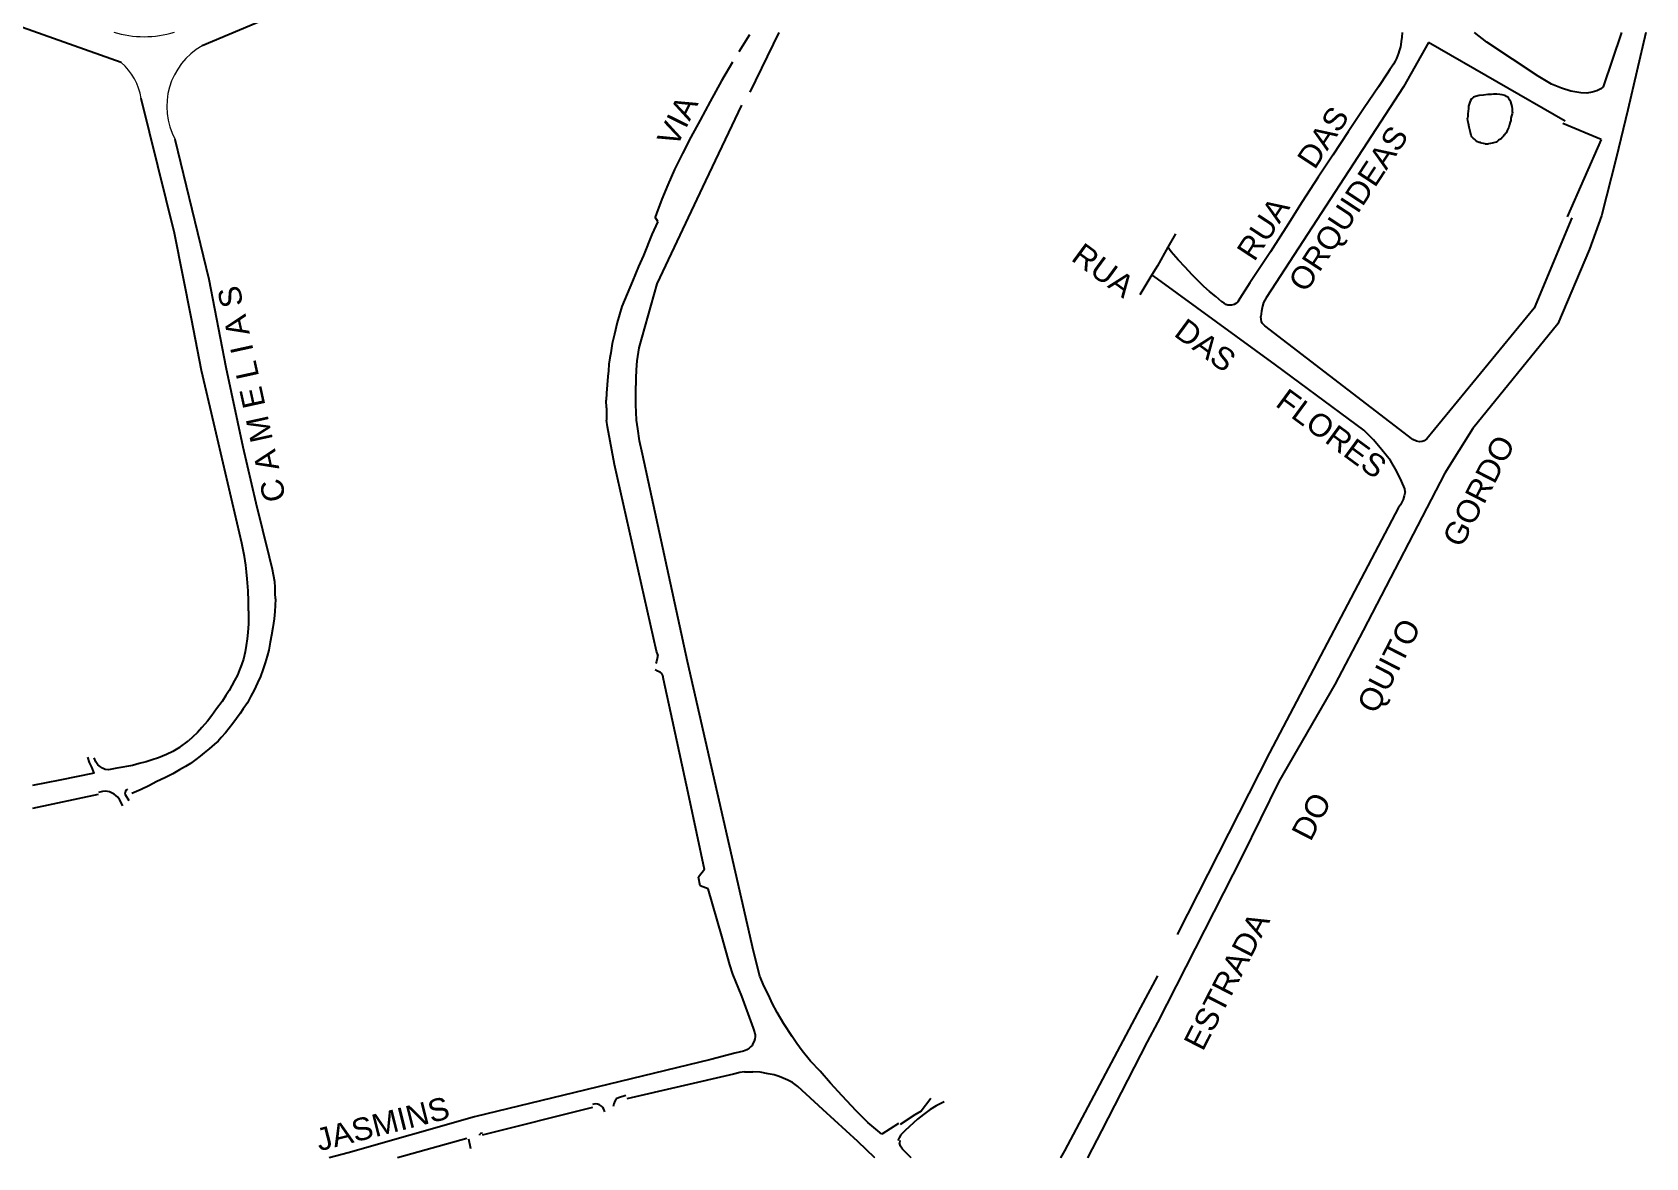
# Model space of a CAD drawing. Header units: millimetres. Extents: x 583 to 26013, y 350 to 21391.
# Drawn here: x 11591 to 12308, y 15384 to 15884 of the extents above; entities that cross this region are included whole.
import ezdxf

# ---------------------------------------------------------------- set-up
doc = ezdxf.new("R2010")
doc.units = ezdxf.units.MM
for name, color, linetype in [('105-QUADRAS_ESTRADAS', 80, 'Continuous'), ('110-CERCA_DE_ARAME', 10, 'Continuous'), ('145-', 130, 'Continuous')]:
    doc.layers.add(name, color=color, linetype=linetype)
doc.styles.add('EU', font='arial.ttf', dxfattribs={"height": 10})

msp = doc.modelspace()

# ---------------------------------------------------------------- linework, layer by layer
at = {"color": 0, "linetype": 'Continuous', "lineweight": 20}
for centre, radius, start, end in [((11640.86551, 15928.82464), 46.79674, 253.29684798, 286.70315202), ((11681.91624, 15850.98614), 30.99905, 119.36430589, 208.27363315), ((11613.23889, 15850.57027), 26.58419, 8.72397508, 48.89761241)]:
    msp.add_arc(centre, radius, start, end, dxfattribs=at)
at = {"layer": '105-QUADRAS_ESTRADAS', "color": 0, "linetype": 'Continuous'}
for p, q in [((11755.71551, 15915.50241), (11666.71551, 15878.00241)), ((11630.71551, 15870.60241), (11532.51551, 15905.20241)), ((12199.71551, 15881.90241), (12199.51551, 15879.90241)), ((12199.81551, 15883.90241), (12199.71551, 15881.90241)), ((12237.51551, 15879.60241), (12232.01551, 15883.90241)), ((12297.31551, 15883.90241), (12289.21551, 15859.70241)), ((12197.81551, 15873.60241), (12197.31551, 15872.40241)), ((12198.21551, 15874.70241), (12197.81551, 15873.60241)), ((12198.51551, 15875.70241), (12198.21551, 15874.70241)), ((12198.81551, 15876.60241), (12198.51551, 15875.70241)), ((12199.11551, 15877.50241), (12198.81551, 15876.60241)), ((12199.31551, 15878.60241), (12199.11551, 15877.50241)), ((12199.51551, 15879.90241), (12199.31551, 15878.60241)), ((12211.61551, 15879.40241), (12200.51551, 15859.80241)), ((12272.31551, 15844.50241), (12211.61551, 15879.40241)), ((12260.31551, 15864.50241), (12237.51551, 15879.60241)), ((12194.41551, 15867.40241), (12193.41551, 15865.80241)), ((12195.21551, 15868.50241), (12194.41551, 15867.40241)), ((12196.01551, 15869.90241), (12195.21551, 15868.50241)), ((12196.71551, 15871.20241), (12196.01551, 15869.90241)), ((12197.31551, 15872.40241), (12196.71551, 15871.20241)), ((12200.51551, 15859.80241), (12141.71551, 15769.50241)), ((12189.31551, 15859.80241), (12183.01551, 15850.40241)), ((12193.41551, 15865.80241), (12189.31551, 15859.80241)), ((12266.31551, 15861.00241), (12260.31551, 15864.50241)), ((12270.61551, 15859.20241), (12266.31551, 15861.00241)), ((12274.81551, 15857.80241), (12270.61551, 15859.20241)), ((12289.21551, 15859.70241), (12288.11551, 15858.80241)), ((11654.31551, 15794.80241), (11639.51551, 15854.60241)), ((12279.31551, 15857.10241), (12274.81551, 15857.80241)), ((12281.91551, 15857.00241), (12279.31551, 15857.10241)), ((12284.31551, 15857.40241), (12281.91551, 15857.00241)), ((12286.41551, 15858.00241), (12284.31551, 15857.40241)), ((12288.11551, 15858.80241), (12286.41551, 15858.00241)), ((12183.01551, 15850.40241), (12175.91551, 15839.70241)), ((12175.91551, 15839.70241), (12169.11551, 15829.40241)), ((12169.11551, 15829.40241), (12162.61551, 15819.70241)), ((12162.61551, 15819.70241), (12155.51551, 15808.70241)), ((12155.51551, 15808.70241), (12149.21551, 15798.70241)), ((12275.31551, 15801.60241), (12258.51551, 15761.40241)), ((12288.41551, 15802.50241), (12283.11551, 15787.60241)), ((11661.91551, 15756.70241), (11654.31551, 15794.80241)), ((12149.21551, 15798.70241), (12141.41551, 15786.40241)), ((12097.21551, 15786.40241), (12095.71551, 15788.50241)), ((12283.11551, 15787.60241), (12269.11551, 15754.40241)), ((12100.31551, 15782.90241), (12097.21551, 15786.40241)), ((12103.41551, 15779.60241), (12100.31551, 15782.90241)), ((12141.41551, 15786.40241), (12132.21551, 15772.70241)), ((11677.31551, 15735.00241), (11669.81551, 15774.20241)), ((12091.11551, 15774.50241), (12088.71551, 15776.20241)), ((12091.21551, 15774.50241), (12091.21551, 15774.50241)), ((12143.61551, 15736.20241), (12091.21551, 15774.50241)), ((12106.61551, 15776.30241), (12103.41551, 15779.60241)), ((12109.71551, 15773.10241), (12106.61551, 15776.30241)), ((12111.81551, 15771.10241), (12109.71551, 15773.10241)), ((12114.21551, 15768.90241), (12111.81551, 15771.10241)), ((12117.01551, 15766.60241), (12114.21551, 15768.90241)), ((12119.81551, 15764.30241), (12117.01551, 15766.60241)), ((12132.21551, 15772.70241), (12127.71551, 15765.70241)), ((12139.41551, 15766.00241), (12138.31551, 15764.00241)), ((12141.71551, 15769.50241), (12139.41551, 15766.00241)), ((12120.81551, 15763.60241), (12119.81551, 15764.30241)), ((12121.51551, 15763.10241), (12120.81551, 15763.60241)), ((12122.41551, 15762.80241), (12121.51551, 15763.10241)), ((12123.31551, 15762.70241), (12122.41551, 15762.80241)), ((12124.01551, 15762.80241), (12123.31551, 15762.70241)), ((12124.61551, 15762.90241), (12124.01551, 15762.80241)), ((12125.21551, 15763.10241), (12124.61551, 15762.90241)), ((12126.01551, 15763.50241), (12125.21551, 15763.10241)), ((12126.81551, 15764.30241), (12126.01551, 15763.50241)), ((12127.71551, 15765.70241), (12126.81551, 15764.30241)), ((12137.41551, 15760.10241), (12137.11551, 15757.70241)), ((12137.81551, 15762.30241), (12137.41551, 15760.10241)), ((12138.31551, 15764.00241), (12137.81551, 15762.30241)), ((12258.51551, 15761.40241), (12210.91551, 15703.40241)), ((11666.41551, 15733.70241), (11661.91551, 15756.70241)), ((12137.21551, 15756.40241), (12137.11551, 15757.70241)), ((12137.41551, 15755.50241), (12137.21551, 15756.40241)), ((12137.71551, 15754.70241), (12137.41551, 15755.50241)), ((12138.91551, 15753.60241), (12137.71551, 15754.70241)), ((12204.61551, 15703.10241), (12138.91551, 15753.60241)), ((12269.11551, 15754.40241), (12231.21551, 15708.00241)), ((11859.81551, 15738.10241), (11859.51551, 15734.10241)), ((11860.71551, 15743.80241), (11859.81551, 15738.10241)), ((11671.91551, 15710.30241), (11666.41551, 15733.70241)), ((11684.91551, 15699.70241), (11677.31551, 15735.00241)), ((11859.41551, 15730.30241), (11859.31551, 15727.10241)), ((11859.51551, 15734.10241), (11859.41551, 15730.30241)), ((11859.31551, 15718.50241), (11859.31551, 15727.10241)), ((11859.51551, 15715.20241), (11859.31551, 15718.50241)), ((11684.21551, 15657.10241), (11671.91551, 15710.30241)), ((11859.71551, 15711.60241), (11859.51551, 15715.20241)), ((11860.21551, 15707.80241), (11859.71551, 15711.60241)), ((12182.91551, 15707.20241), (12176.01551, 15712.30241)), ((11861.01551, 15702.50241), (11860.21551, 15707.80241)), ((11862.31551, 15696.60241), (11861.01551, 15702.50241)), ((12187.11551, 15703.00241), (12182.91551, 15707.20241)), ((12190.91551, 15698.50241), (12187.11551, 15703.00241)), ((12206.21551, 15702.30241), (12204.61551, 15703.10241)), ((12207.61551, 15702.10241), (12206.21551, 15702.30241)), ((12208.71551, 15702.20241), (12207.61551, 15702.10241)), ((12209.71551, 15702.50241), (12208.71551, 15702.20241)), ((12210.91551, 15703.40241), (12209.71551, 15702.50241)), ((12231.21551, 15708.00241), (12218.91551, 15688.10241)), ((11690.71551, 15674.80241), (11684.91551, 15699.70241)), ((11882.31551, 15604.50241), (11862.31551, 15696.60241)), ((12194.71551, 15693.80241), (12190.91551, 15698.50241)), ((12218.91551, 15688.10241), (12182.61551, 15618.20241)), ((12197.51551, 15688.80241), (12194.71551, 15693.80241)), ((12199.61551, 15684.50241), (12197.51551, 15688.80241)), ((12201.01551, 15681.10241), (12199.61551, 15684.50241)), ((12201.21551, 15679.80241), (12200.81551, 15678.00241)), ((12201.21551, 15679.80241), (12201.01551, 15681.10241)), ((11696.51551, 15650.80241), (11690.71551, 15674.80241)), ((12198.31551, 15672.80241), (12140.91551, 15563.90241)), ((12199.21551, 15674.10241), (12198.31551, 15672.80241)), ((12200.31551, 15676.40241), (12199.21551, 15674.10241)), ((12200.81551, 15678.00241), (12200.31551, 15676.40241)), ((11685.41551, 15651.10241), (11684.21551, 15657.10241)), ((11686.11551, 15647.30241), (11685.41551, 15651.10241)), ((11686.41551, 15644.30241), (11686.11551, 15647.30241)), ((11686.61551, 15641.20241), (11686.41551, 15644.30241)), ((11697.91551, 15645.40241), (11696.51551, 15650.80241)), ((11698.41551, 15642.90241), (11697.91551, 15645.40241)), ((11687.11551, 15635.90241), (11686.61551, 15641.20241)), ((11698.91551, 15639.80241), (11698.41551, 15642.90241)), ((11699.11551, 15637.50241), (11698.91551, 15639.80241)), ((11699.11551, 15634.80241), (11699.11551, 15637.50241)), ((11687.21551, 15631.20241), (11687.11551, 15635.90241)), ((11687.31551, 15627.00241), (11687.21551, 15631.20241)), ((11699.21551, 15632.30241), (11699.11551, 15634.80241)), ((11699.21551, 15632.30241), (11699.11551, 15629.40241)), ((11687.31551, 15627.00241), (11687.31551, 15621.20241)), ((11698.61551, 15623.40241), (11698.11551, 15619.50241)), ((11699.01551, 15626.60241), (11698.61551, 15623.40241)), ((11699.11551, 15629.40241), (11699.01551, 15626.60241)), ((11687.01551, 15617.30241), (11686.71551, 15614.50241)), ((11687.31551, 15621.20241), (11687.01551, 15617.30241)), ((11697.51551, 15616.20241), (11696.91551, 15613.00241)), ((11698.11551, 15619.50241), (11697.51551, 15616.20241)), ((12182.61551, 15618.20241), (12169.91551, 15594.30241)), ((11685.71551, 15608.70241), (11685.01551, 15605.50241)), ((11686.21551, 15611.50241), (11685.71551, 15608.70241)), ((11686.71551, 15614.50241), (11686.21551, 15611.50241)), ((11696.31551, 15609.50241), (11695.61551, 15606.80241)), ((11696.91551, 15613.00241), (11696.31551, 15609.50241)), ((11684.11551, 15603.00241), (11683.21551, 15600.70241)), ((11685.01551, 15605.50241), (11684.11551, 15603.00241)), ((11694.61551, 15603.90241), (11693.61551, 15600.70241)), ((11695.61551, 15606.80241), (11694.61551, 15603.90241)), ((11911.71551, 15475.80241), (11882.31551, 15604.50241)), ((11679.91551, 15593.80241), (11678.71551, 15591.60241)), ((11681.01551, 15596.00241), (11679.91551, 15593.80241)), ((11682.41551, 15598.40241), (11681.01551, 15596.00241)), ((11683.21551, 15600.70241), (11682.41551, 15598.40241)), ((11691.31551, 15595.00241), (11689.71551, 15591.70241)), ((11692.61551, 15597.80241), (11691.31551, 15595.00241)), ((11693.61551, 15600.70241), (11692.61551, 15597.80241)), ((12169.91551, 15594.30241), (12145.01551, 15551.10241)), ((11675.51551, 15586.70241), (11673.01551, 15583.40241)), ((11677.21551, 15589.30241), (11675.51551, 15586.70241)), ((11678.71551, 15591.60241), (11677.21551, 15589.30241)), ((11688.31551, 15589.00241), (11686.81551, 15586.10241)), ((11689.71551, 15591.70241), (11688.31551, 15589.00241)), ((11670.91551, 15580.50241), (11669.01551, 15578.00241)), ((11673.01551, 15583.40241), (11670.91551, 15580.50241)), ((11683.51551, 15581.30241), (11681.91551, 15579.10241)), ((11684.91551, 15583.40241), (11683.51551, 15581.30241)), ((11686.81551, 15586.10241), (11684.91551, 15583.40241)), ((11664.61551, 15572.90241), (11662.41551, 15570.80241)), ((11666.51551, 15575.10241), (11664.61551, 15572.90241)), ((11669.01551, 15578.00241), (11666.51551, 15575.10241)), ((11677.01551, 15572.80241), (11675.11551, 15570.70241)), ((11678.71551, 15574.90241), (11677.01551, 15572.80241)), ((11680.31551, 15576.90241), (11678.71551, 15574.90241)), ((11681.91551, 15579.10241), (11680.31551, 15576.90241)), ((11656.51551, 15566.20241), (11653.61551, 15564.40241)), ((11656.51551, 15566.20241), (11660.51551, 15569.20241)), ((11662.41551, 15570.80241), (11660.51551, 15569.20241)), ((11669.81551, 15565.60241), (11667.51551, 15563.90241)), ((11672.11551, 15567.80241), (11669.81551, 15565.60241)), ((11673.81551, 15569.10241), (11672.11551, 15567.80241)), ((11675.11551, 15570.70241), (11673.81551, 15569.10241)), ((11616.61551, 15559.60241), (11615.91551, 15561.90241)), ((11617.61551, 15557.50241), (11616.61551, 15559.60241)), ((11619.41551, 15559.90241), (11618.61551, 15561.60241)), ((11620.31551, 15558.50241), (11619.41551, 15559.90241)), ((11621.41551, 15557.60241), (11620.31551, 15558.50241)), ((11635.71551, 15558.30241), (11628.81551, 15557.00241)), ((11638.61551, 15559.10241), (11635.71551, 15558.30241)), ((11641.71551, 15559.90241), (11638.61551, 15559.10241)), ((11644.51551, 15560.70241), (11641.71551, 15559.90241)), ((11647.31551, 15561.60241), (11644.51551, 15560.70241)), ((11650.81551, 15563.10241), (11647.31551, 15561.60241)), ((11653.61551, 15564.40241), (11650.81551, 15563.10241)), ((11661.41551, 15559.20241), (11659.31551, 15557.80241)), ((11663.91551, 15560.90241), (11661.41551, 15559.20241)), ((11665.81551, 15562.40241), (11663.91551, 15560.90241)), ((11667.51551, 15563.90241), (11665.81551, 15562.40241)), ((12140.91551, 15563.90241), (12099.91551, 15483.10241)), ((11603.41551, 15551.70241), (11591.21551, 15549.30241)), ((11618.61551, 15554.90241), (11603.41551, 15551.70241)), ((11618.61551, 15554.90241), (11617.61551, 15557.50241)), ((11622.31551, 15557.00241), (11621.41551, 15557.60241)), ((11623.51551, 15556.50241), (11622.31551, 15557.00241)), ((11625.01551, 15556.30241), (11623.51551, 15556.50241)), ((11628.81551, 15557.00241), (11625.01551, 15556.30241)), ((11646.51551, 15551.20241), (11643.01551, 15549.20241)), ((11650.11551, 15552.80241), (11646.51551, 15551.20241)), ((11653.61551, 15554.60241), (11650.11551, 15552.80241)), ((11656.61551, 15556.30241), (11653.61551, 15554.60241)), ((11659.31551, 15557.80241), (11656.61551, 15556.30241)), ((12145.01551, 15551.10241), (12128.81551, 15517.90241)), ((11591.21551, 15549.30241), (11591.21551, 15549.30241)), ((11620.51551, 15545.40241), (11591.21551, 15539.20241)), ((11622.31551, 15546.70241), (11620.61551, 15546.30241)), ((11623.81551, 15546.80241), (11622.31551, 15546.70241)), ((11625.51551, 15546.50241), (11623.81551, 15546.80241)), ((11626.61551, 15546.00241), (11625.51551, 15546.50241)), ((11627.61551, 15545.50241), (11626.61551, 15546.00241)), ((11628.31551, 15544.90241), (11627.61551, 15545.50241)), ((11629.21551, 15544.20241), (11628.31551, 15544.90241)), ((11629.91551, 15543.10241), (11629.21551, 15544.20241)), ((11632.61551, 15546.90241), (11632.51551, 15546.10241)), ((11632.61551, 15545.20241), (11632.51551, 15546.10241)), ((11632.91551, 15547.30241), (11632.61551, 15546.90241)), ((11634.21551, 15542.60241), (11632.61551, 15545.20241)), ((11633.51551, 15547.70241), (11632.91551, 15547.30241)), ((11639.61551, 15547.60241), (11635.41551, 15545.80241)), ((11643.01551, 15549.20241), (11639.61551, 15547.60241)), ((11591.21551, 15539.20241), (11591.21551, 15539.20241)), ((11631.41551, 15540.40241), (11629.91551, 15543.10241)), ((12128.81551, 15517.90241), (12091.21551, 15444.10241)), ((11914.41551, 15464.60241), (11911.71551, 15475.80241)), ((12091.11551, 15444.10241), (12086.61551, 15435.50241)), ((12091.21551, 15444.10241), (12091.21551, 15444.10241)), ((12086.61551, 15435.50241), (12066.31551, 15395.90241)), ((11905.51551, 15421.90241), (11902.71551, 15421.10241)), ((11907.71551, 15422.10241), (11905.51551, 15421.90241)), ((11907.71551, 15422.10241), (11911.41551, 15422.10241)), ((11914.61551, 15422.00241), (11911.41551, 15422.10241)), ((11918.11551, 15421.30241), (11914.61551, 15422.00241)), ((11902.71551, 15421.10241), (11855.41551, 15410.10241)), ((11920.81551, 15420.80241), (11918.11551, 15421.30241)), ((11923.01551, 15420.10241), (11920.81551, 15420.80241)), ((11924.81551, 15419.30241), (11923.01551, 15420.10241)), ((11926.91551, 15418.50241), (11924.81551, 15419.30241)), ((11928.91551, 15417.40241), (11926.91551, 15418.50241)), ((11931.41551, 15415.70241), (11928.91551, 15417.40241)), ((11942.41551, 15405.40241), (11931.41551, 15415.70241)), ((11841.31551, 15407.90241), (11840.11551, 15407.60241)), ((11842.31551, 15407.80241), (11841.31551, 15407.90241)), ((11843.21551, 15407.50241), (11842.31551, 15407.80241)), ((11844.11551, 15406.90241), (11843.21551, 15407.50241)), ((11849.51551, 15408.00241), (11849.31551, 15406.80241)), ((11850.01551, 15409.20241), (11849.51551, 15408.00241)), ((11850.61551, 15410.10241), (11850.01551, 15409.20241)), ((11851.61551, 15410.60241), (11850.61551, 15410.10241)), ((11854.91551, 15411.60241), (11851.61551, 15410.60241)), ((11990.51551, 15410.30241), (11986.11551, 15404.70241)), ((11996.31551, 15408.90241), (11992.81551, 15407.10241)), ((11840.11551, 15406.30241), (11791.11551, 15394.00241)), ((11844.71551, 15406.30241), (11844.11551, 15406.90241)), ((11845.21551, 15405.60241), (11844.71551, 15406.30241)), ((11845.61551, 15404.40241), (11845.21551, 15405.60241)), ((11958.01551, 15391.20241), (11942.41551, 15405.40241)), ((11983.31551, 15403.10241), (11976.81551, 15398.80241)), ((11984.51551, 15401.20241), (11979.01551, 15396.10241)), ((11986.11551, 15404.70241), (11983.31551, 15403.10241)), ((11987.11551, 15403.20241), (11984.51551, 15401.20241)), ((11990.11551, 15405.40241), (11987.11551, 15403.20241)), ((11992.81551, 15407.10241), (11990.11551, 15405.40241)), ((11790.31551, 15394.70241), (11790.11551, 15394.40241)), ((11790.11551, 15394.00241), (11790.11551, 15394.40241)), ((11791.21551, 15394.90241), (11790.31551, 15394.70241)), ((11977.11551, 15394.10241), (11976.31551, 15392.80241)), ((11979.01551, 15396.10241), (11977.11551, 15394.10241)), ((12066.31551, 15395.90241), (12060.11551, 15384.00241)), ((11731.51551, 15386.10241), (11723.11551, 15384.00241)), ((11784.21551, 15392.50241), (11753.41551, 15384.00241)), ((11965.61551, 15384.00241), (11958.01551, 15391.20241)), ((11976.31551, 15392.80241), (11975.81551, 15391.70241)), ((11976.61551, 15391.70241), (11976.51551, 15390.40241)), ((11977.01551, 15389.10241), (11976.51551, 15390.40241)), ((11977.81551, 15387.80241), (11977.01551, 15389.10241)), ((11981.71551, 15384.00241), (11977.81551, 15387.80241)), ((11723.11551, 15384.00241), (11723.11551, 15384.00241)), ((11753.41551, 15384.00241), (11753.41551, 15384.00241)), ((11965.61551, 15384.00241), (11965.61551, 15384.00241)), ((12060.11551, 15384.00241), (12060.11551, 15384.00241))]:
    msp.add_line(p, q, dxfattribs=at)
at = {"layer": '110-CERCA_DE_ARAME', "color": 0, "linetype": 'Continuous'}
for p, q in [((11909.81551, 15882.80241), (11905.11551, 15875.30241)), ((11922.91551, 15883.90241), (11910.01551, 15857.40241)), ((12308.11551, 15883.90241), (12300.21551, 15849.60241)), ((11902.31551, 15870.70241), (11897.41551, 15862.40241)), ((11897.41551, 15862.40241), (11892.41551, 15853.30241)), ((11892.41551, 15853.30241), (11887.91551, 15845.00241)), ((11887.91551, 15845.00241), (11883.81551, 15837.40241)), ((11906.31551, 15851.60241), (11890.31551, 15818.00241)), ((12300.21551, 15849.60241), (12295.01551, 15828.10241)), ((12288.31551, 15836.30241), (12271.21551, 15843.40241)), ((11669.81551, 15774.20241), (11654.61551, 15836.30241)), ((11883.81551, 15837.40241), (11880.11551, 15830.20241)), ((12288.31551, 15836.30241), (12273.21551, 15802.00241)), ((11880.11551, 15830.20241), (11876.61551, 15823.00241)), ((12295.01551, 15828.10241), (12288.41551, 15802.50241)), ((11890.31551, 15818.00241), (11868.71551, 15772.20241)), ((11873.61551, 15816.20241), (11870.91551, 15809.80241)), ((11876.61551, 15823.00241), (11873.61551, 15816.20241)), ((11870.91551, 15809.80241), (11868.51551, 15803.50241)), ((11868.51551, 15803.50241), (11867.91551, 15801.80241)), ((11869.11551, 15800.00241), (11867.91551, 15801.80241)), ((11869.11551, 15800.00241), (11866.51551, 15794.20241)), ((12099.21551, 15794.50241), (12095.71551, 15788.50241)), ((11866.51551, 15794.20241), (11862.71551, 15784.80241)), ((12095.71551, 15788.50241), (12091.21551, 15780.30241)), ((11862.71551, 15784.80241), (11860.61551, 15779.90241)), ((12091.11551, 15780.30241), (12088.71551, 15776.20241)), ((12091.21551, 15780.30241), (12091.21551, 15780.30241)), ((11857.91551, 15773.40241), (11853.11551, 15762.10241)), ((11860.61551, 15779.90241), (11857.91551, 15773.40241)), ((12088.71551, 15776.20241), (12083.31551, 15767.40241)), ((11868.71551, 15772.20241), (11860.71551, 15743.80241)), ((11853.11551, 15762.10241), (11851.01551, 15755.00241)), ((11851.01551, 15755.00241), (11849.81551, 15749.90241)), ((11848.91551, 15745.70241), (11848.21551, 15741.60241)), ((11849.81551, 15749.90241), (11848.91551, 15745.70241)), ((11847.81551, 15739.30241), (11847.41551, 15736.50241)), ((11848.21551, 15741.60241), (11847.81551, 15739.30241)), ((11846.91551, 15731.00241), (11846.61551, 15727.30241)), ((11847.21551, 15733.60241), (11846.91551, 15731.00241)), ((11847.41551, 15736.50241), (11847.21551, 15733.60241)), ((12176.01551, 15712.30241), (12143.61551, 15736.20241)), ((11846.31551, 15723.70241), (11846.21551, 15720.60241)), ((11846.61551, 15727.30241), (11846.31551, 15723.70241)), ((11846.31551, 15717.20241), (11846.21551, 15720.60241)), ((11846.31551, 15717.20241), (11846.31551, 15711.70241)), ((11846.71551, 15708.70241), (11846.31551, 15711.70241)), ((11849.81551, 15692.00241), (11846.71551, 15708.70241)), ((11868.61551, 15609.10241), (11849.81551, 15692.00241)), ((11869.11551, 15607.40241), (11868.61551, 15609.10241)), ((11868.61551, 15604.50241), (11868.21551, 15603.50241)), ((11868.91551, 15605.80241), (11868.61551, 15604.50241)), ((11869.11551, 15607.40241), (11868.91551, 15605.80241)), ((11869.01551, 15600.20241), (11867.91551, 15600.80241)), ((11870.21551, 15599.70241), (11869.01551, 15600.20241)), ((11870.91551, 15599.10241), (11870.21551, 15599.70241)), ((11871.31551, 15598.30241), (11870.91551, 15599.10241)), ((11871.71551, 15596.60241), (11871.31551, 15598.30241)), ((11875.71551, 15578.20241), (11871.71551, 15596.60241)), ((11883.01551, 15544.00241), (11875.71551, 15578.20241)), ((11889.81551, 15512.10241), (11883.01551, 15544.00241)), ((11889.81551, 15512.10241), (11887.21551, 15508.60241)), ((11887.91551, 15504.80241), (11887.21551, 15508.60241)), ((11891.51551, 15503.50241), (11887.91551, 15504.80241)), ((11897.51551, 15482.40241), (11891.51551, 15503.50241)), ((11901.11551, 15469.70241), (11897.51551, 15482.40241)), ((11902.51551, 15465.60241), (11901.11551, 15469.70241)), ((11906.41551, 15455.80241), (11902.51551, 15465.60241)), ((12091.11551, 15464.80241), (12083.61551, 15450.70241)), ((12091.21551, 15464.80241), (12091.21551, 15464.80241)), ((11916.31551, 15460.10241), (11914.41551, 15464.60241)), ((11918.41551, 15456.00241), (11916.31551, 15460.10241)), ((11911.71551, 15441.60241), (11906.41551, 15455.80241)), ((11919.91551, 15452.60241), (11918.41551, 15456.00241)), ((11922.11551, 15448.50241), (11919.91551, 15452.60241)), ((12083.61551, 15450.70241), (12049.81551, 15387.00241)), ((11925.11551, 15443.50241), (11922.11551, 15448.50241)), ((11928.81551, 15437.90241), (11925.11551, 15443.50241)), ((11912.11551, 15440.20241), (11911.71551, 15441.60241)), ((11912.21551, 15436.80241), (11911.91551, 15435.80241)), ((11912.41551, 15438.90241), (11912.11551, 15440.20241)), ((11912.41551, 15437.70241), (11912.21551, 15436.80241)), ((11912.41551, 15438.90241), (11912.41551, 15437.70241)), ((11930.91551, 15434.80241), (11928.81551, 15437.90241)), ((11903.41551, 15430.40241), (11892.61551, 15427.60241)), ((11907.21551, 15431.40241), (11903.41551, 15430.40241)), ((11908.71551, 15432.00241), (11907.21551, 15431.40241)), ((11909.71551, 15432.60241), (11908.71551, 15432.00241)), ((11910.31551, 15433.20241), (11909.71551, 15432.60241)), ((11911.01551, 15433.90241), (11910.31551, 15433.20241)), ((11911.41551, 15434.70241), (11911.01551, 15433.90241)), ((11911.91551, 15435.80241), (11911.41551, 15434.70241)), ((11933.31551, 15431.50241), (11930.91551, 15434.80241)), ((11937.01551, 15426.90241), (11933.31551, 15431.50241)), ((11892.61551, 15427.60241), (11837.11551, 15414.10241)), ((11941.21551, 15422.50241), (11937.01551, 15426.90241)), ((11945.91551, 15417.10241), (11941.21551, 15422.50241)), ((11951.01551, 15411.50241), (11945.91551, 15417.10241)), ((11837.11551, 15414.10241), (11787.71551, 15402.20241)), ((11957.31551, 15404.80241), (11951.01551, 15411.50241)), ((11787.71551, 15402.20241), (11731.51551, 15386.10241)), ((11962.41551, 15399.70241), (11957.31551, 15404.80241)), ((11968.61551, 15394.50241), (11962.41551, 15399.70241)), ((11976.11551, 15399.20241), (11968.61551, 15394.50241)), ((11786.01551, 15387.90241), (11785.11551, 15392.20241)), ((12049.81551, 15387.00241), (12048.01551, 15384.00241)), ((11981.71551, 15384.00241), (11981.71551, 15384.00241)), ((12048.01551, 15384.00241), (12048.01551, 15384.00241))]:
    msp.add_line(p, q, dxfattribs=at)
at = {"layer": '145-', "color": 0, "linetype": 'Continuous'}
for p, q in [((12229.61551, 15852.10241), (12229.41551, 15851.10241)), ((12229.91551, 15852.90241), (12229.61551, 15852.10241)), ((12230.31551, 15853.70241), (12229.91551, 15852.90241)), ((12230.71551, 15854.40241), (12230.31551, 15853.70241)), ((12231.11551, 15854.80241), (12230.71551, 15854.40241)), ((12231.51551, 15855.20241), (12231.11551, 15854.80241)), ((12232.41551, 15855.50241), (12231.51551, 15855.20241)), ((12234.11551, 15855.90241), (12232.41551, 15855.50241)), ((12236.01551, 15856.10241), (12234.11551, 15855.90241)), ((12238.01551, 15856.30241), (12236.01551, 15856.10241)), ((12239.51551, 15856.40241), (12238.01551, 15856.30241)), ((12240.51551, 15856.50241), (12239.51551, 15856.40241)), ((12242.01551, 15856.50241), (12240.51551, 15856.50241)), ((12243.31551, 15856.40241), (12242.01551, 15856.50241)), ((12244.31551, 15856.20241), (12243.31551, 15856.40241)), ((12245.61551, 15855.90241), (12244.31551, 15856.20241)), ((12246.31551, 15855.50241), (12245.61551, 15855.90241)), ((12246.81551, 15855.20241), (12246.31551, 15855.50241)), ((12247.31551, 15854.60241), (12246.81551, 15855.20241)), ((12247.61551, 15854.00241), (12247.31551, 15854.60241)), ((12248.11551, 15853.10241), (12247.61551, 15854.00241)), ((12248.51551, 15852.00241), (12248.11551, 15853.10241)), ((12248.71551, 15851.00241), (12248.51551, 15852.00241)), ((12229.01551, 15846.80241), (12228.91551, 15845.90241)), ((12229.11551, 15844.70241), (12228.91551, 15845.90241)), ((12229.11551, 15847.80241), (12229.01551, 15846.80241)), ((12229.21551, 15848.90241), (12229.11551, 15847.80241)), ((12229.31551, 15843.50241), (12229.11551, 15844.70241)), ((12229.31551, 15850.10241), (12229.21551, 15848.90241)), ((12229.41551, 15851.10241), (12229.31551, 15850.10241)), ((12248.11551, 15844.80241), (12247.91551, 15844.00241)), ((12248.21551, 15845.90241), (12248.11551, 15844.80241)), ((12248.51551, 15846.90241), (12248.21551, 15845.90241)), ((12248.81551, 15847.80241), (12248.51551, 15846.90241)), ((12248.91551, 15850.00241), (12248.71551, 15851.00241)), ((12248.91551, 15848.50241), (12248.81551, 15847.80241)), ((12248.91551, 15848.50241), (12248.91551, 15850.00241)), ((12229.61551, 15841.90241), (12229.31551, 15843.50241)), ((12230.21551, 15839.40241), (12229.61551, 15841.90241)), ((12230.51551, 15838.10241), (12230.21551, 15839.40241)), ((12230.91551, 15837.50241), (12230.51551, 15838.10241)), ((12231.41551, 15836.90241), (12230.91551, 15837.50241)), ((12244.81551, 15837.70241), (12244.31551, 15837.20241)), ((12245.31551, 15838.40241), (12244.81551, 15837.70241)), ((12245.71551, 15839.00241), (12245.31551, 15838.40241)), ((12246.21551, 15839.50241), (12245.71551, 15839.00241)), ((12246.61551, 15840.30241), (12246.21551, 15839.50241)), ((12246.91551, 15841.20241), (12246.61551, 15840.30241)), ((12247.31551, 15841.90241), (12246.91551, 15841.20241)), ((12247.51551, 15843.00241), (12247.31551, 15841.90241)), ((12247.91551, 15844.00241), (12247.51551, 15843.00241)), ((12232.11551, 15836.30241), (12231.41551, 15836.90241)), ((12232.61551, 15835.90241), (12232.11551, 15836.30241)), ((12233.31551, 15835.40241), (12232.61551, 15835.90241)), ((12234.11551, 15835.10241), (12233.31551, 15835.40241)), ((12234.71551, 15835.00241), (12234.11551, 15835.10241)), ((12235.11551, 15834.80241), (12234.71551, 15835.00241)), ((12236.01551, 15834.60241), (12235.11551, 15834.80241)), ((12236.81551, 15834.50241), (12236.01551, 15834.60241)), ((12236.81551, 15834.50241), (12238.31551, 15834.50241)), ((12239.11551, 15834.60241), (12238.31551, 15834.50241)), ((12239.91551, 15834.70241), (12239.11551, 15834.60241)), ((12241.01551, 15835.00241), (12239.91551, 15834.70241)), ((12241.61551, 15835.20241), (12241.01551, 15835.00241)), ((12242.31551, 15835.60241), (12241.61551, 15835.20241)), ((12242.71551, 15836.00241), (12242.31551, 15835.60241)), ((12243.31551, 15836.30241), (12242.71551, 15836.00241)), ((12243.91551, 15836.70241), (12243.31551, 15836.30241)), ((12244.31551, 15837.20241), (12243.91551, 15836.70241))]:
    msp.add_line(p, q, dxfattribs=at)

# ---------------------------------------------------------------- texts
at = {"color": 0, "linetype": 'Continuous', "lineweight": 20, "style": 'EU'}
for s, rotation, p in [('       VIA', 63.79316558, (11865.40208, 15808.01185)), ('RUA     DAS', 56.72145326, (12134.17418, 15781.71874)), ('ORQUIDEAS', 56.72145326, (12157.09277, 15767.8895)), ('RUA       DAS', 323.71236096, (12052.28786, 15782.97506)), ('C A M E L I A S', 102.34309363, (11703.97016, 15676.52074)), ('FLORES', 323.71236096, (12143.06507, 15718.24884)), ('ESTRADA          DO           QUITO          GORDO', 62.78805635, (12111.28467, 15430.88514)), ('       JASMINS', 14.17092687, (11692.35598, 15380.20774))]:
    msp.add_text(s, height=10, rotation=rotation, dxfattribs=at).set_placement(p)

doc.saveas('drawing.dxf')
